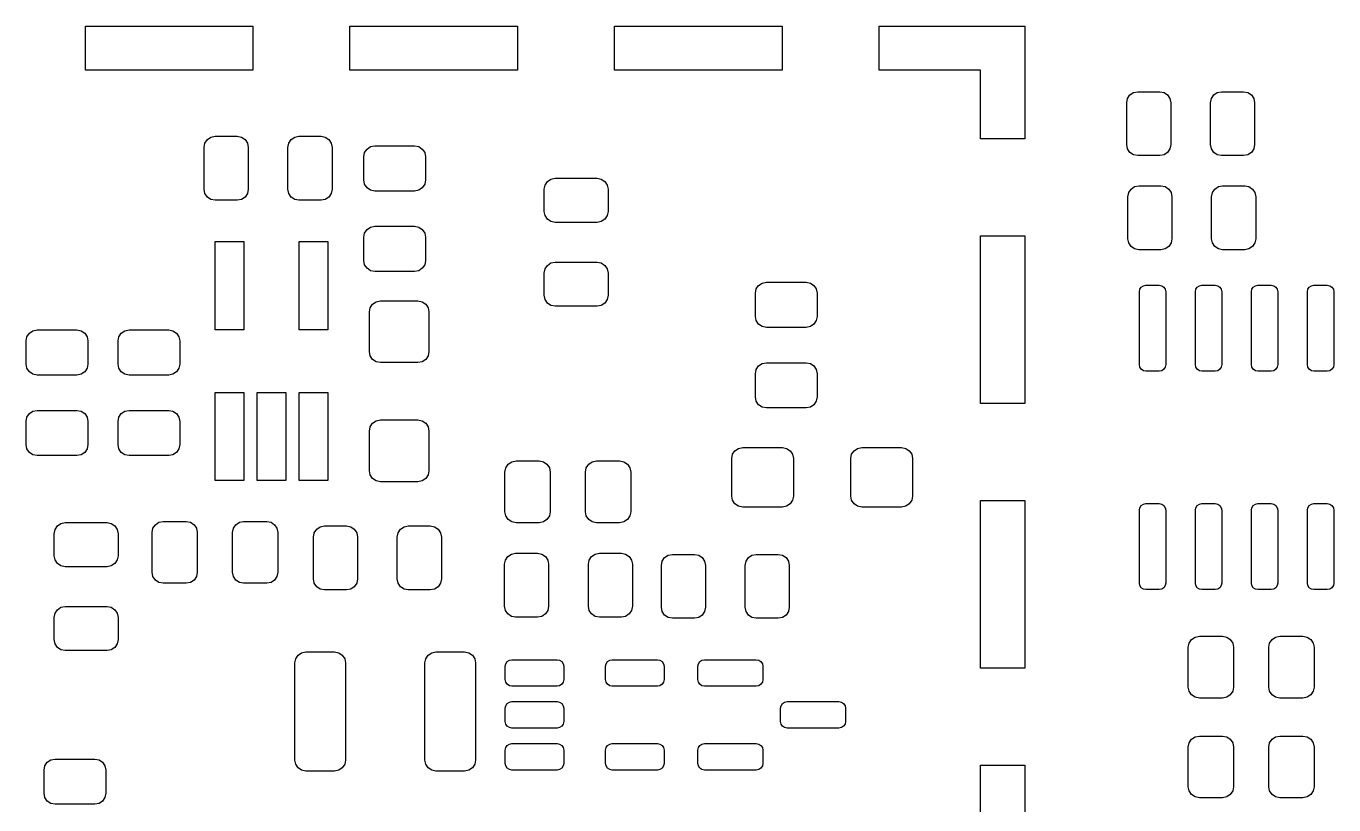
# Model space of a CAD drawing. Extents: x 0.35 to 2.76, y 0.4 to 1.73.
# Drawn here: x 1.59 to 2.758, y 0.936 to 1.631 of the extents above; entities that cross this region are included whole.
import ezdxf

# ---------------------------------------------------------------- set-up
doc = ezdxf.new("R2010")
doc.units = 0
doc.header["$MEASUREMENT"] = 0
doc.layers.add('BLACK', color=7, linetype='CONTINUOUS')

msp = doc.modelspace()

# ---------------------------------------------------------------- linework, layer by layer
at = {"layer": 'BLACK', "linetype": 'CONTINUOUS'}
for p, q in [((1.64331, 1.5912), (1.64331, 1.63057)), ((1.64331, 1.63057), (1.79291, 1.63057)), ((1.79291, 1.63057), (1.79291, 1.5912)), ((1.87953, 1.5912), (1.87953, 1.63057)), ((1.87953, 1.63057), (2.02913, 1.63057)), ((2.02913, 1.63057), (2.02913, 1.5912)), ((2.11575, 1.5912), (2.11575, 1.63057)), ((2.11575, 1.63057), (2.26535, 1.63057)), ((2.26535, 1.63057), (2.26535, 1.5912)), ((2.35197, 1.5912), (2.35197, 1.63057)), ((2.35197, 1.63057), (2.44252, 1.63057)), ((2.44252, 1.63057), (2.48189, 1.63057)), ((2.48189, 1.63057), (2.48189, 1.5912)), ((1.79291, 1.5912), (1.64331, 1.5912)), ((2.02913, 1.5912), (1.87953, 1.5912)), ((2.26535, 1.5912), (2.11575, 1.5912)), ((2.44252, 1.5912), (2.35197, 1.5912)), ((2.44252, 1.53017), (2.44252, 1.5912)), ((2.48189, 1.5912), (2.48189, 1.53017)), ((2.57291, 1.56226), (2.57366, 1.56603)), ((2.57366, 1.56603), (2.5758, 1.56922)), ((2.5758, 1.56922), (2.57899, 1.57135)), ((2.57899, 1.57135), (2.58276, 1.5721)), ((2.58276, 1.5721), (2.60244, 1.5721)), ((2.60244, 1.5721), (2.60621, 1.57135)), ((2.60621, 1.57135), (2.6094, 1.56922)), ((2.6094, 1.56922), (2.61153, 1.56603)), ((2.61153, 1.56603), (2.61228, 1.56226)), ((2.64772, 1.56226), (2.64847, 1.56603)), ((2.64847, 1.56603), (2.6506, 1.56922)), ((2.6506, 1.56922), (2.65379, 1.57135)), ((2.65379, 1.57135), (2.65756, 1.5721)), ((2.65756, 1.5721), (2.67724, 1.5721)), ((2.67724, 1.5721), (2.68101, 1.57135)), ((2.68101, 1.57135), (2.6842, 1.56922)), ((2.6842, 1.56922), (2.68634, 1.56603)), ((2.68634, 1.56603), (2.68709, 1.56226)), ((2.57291, 1.52486), (2.57291, 1.56226)), ((2.61228, 1.56226), (2.61228, 1.52486)), ((2.64772, 1.52486), (2.64772, 1.56226)), ((2.68709, 1.56226), (2.68709, 1.52486)), ((1.75007, 1.52619), (1.75221, 1.52938)), ((1.75221, 1.52938), (1.7554, 1.53152)), ((1.7554, 1.53152), (1.75917, 1.53227)), ((1.75917, 1.53227), (1.77885, 1.53227)), ((1.77885, 1.53227), (1.78262, 1.53152)), ((1.78262, 1.53152), (1.78581, 1.52938)), ((1.78581, 1.52938), (1.78794, 1.52619)), ((1.82488, 1.52619), (1.82701, 1.52938)), ((1.82701, 1.52938), (1.8302, 1.53152)), ((1.8302, 1.53152), (1.83397, 1.53227)), ((1.83397, 1.53227), (1.85365, 1.53227)), ((1.85365, 1.53227), (1.85742, 1.53152)), ((1.85742, 1.53152), (1.86061, 1.52938)), ((1.86061, 1.52938), (1.86275, 1.52619)), ((2.48189, 1.53017), (2.44252, 1.53017)), ((1.74932, 1.52243), (1.75007, 1.52619)), ((1.74932, 1.48502), (1.74932, 1.52243)), ((1.78794, 1.52619), (1.78869, 1.52243)), ((1.78869, 1.52243), (1.78869, 1.48502)), ((1.82413, 1.52243), (1.82488, 1.52619)), ((1.82413, 1.48502), (1.82413, 1.52243)), ((1.86275, 1.52619), (1.8635, 1.52243)), ((1.8635, 1.52243), (1.8635, 1.48502)), ((1.89185, 1.51398), (1.8926, 1.51775)), ((1.8926, 1.51775), (1.89473, 1.52094)), ((1.89473, 1.52094), (1.89793, 1.52308)), ((1.89793, 1.52308), (1.90169, 1.52383)), ((1.90169, 1.52383), (1.93713, 1.52383)), ((1.93713, 1.52383), (1.94089, 1.52308)), ((1.94089, 1.52308), (1.94409, 1.52094)), ((1.94409, 1.52094), (1.94622, 1.51775)), ((1.94622, 1.51775), (1.94697, 1.51398)), ((2.57366, 1.52109), (2.57291, 1.52486)), ((2.5758, 1.5179), (2.57366, 1.52109)), ((2.57899, 1.51576), (2.5758, 1.5179)), ((2.6094, 1.5179), (2.60621, 1.51576)), ((2.61153, 1.52109), (2.6094, 1.5179)), ((2.61228, 1.52486), (2.61153, 1.52109)), ((2.64847, 1.52109), (2.64772, 1.52486)), ((2.6506, 1.5179), (2.64847, 1.52109)), ((2.65379, 1.51576), (2.6506, 1.5179)), ((2.6842, 1.5179), (2.68101, 1.51576)), ((2.68634, 1.52109), (2.6842, 1.5179)), ((2.68709, 1.52486), (2.68634, 1.52109)), ((1.89185, 1.49331), (1.89185, 1.51398)), ((1.94697, 1.51398), (1.94697, 1.49331)), ((2.58276, 1.51502), (2.57899, 1.51576)), ((2.60244, 1.51502), (2.58276, 1.51502)), ((2.60621, 1.51576), (2.60244, 1.51502)), ((2.65756, 1.51502), (2.65379, 1.51576)), ((2.67724, 1.51502), (2.65756, 1.51502)), ((2.68101, 1.51576), (2.67724, 1.51502)), ((2.05894, 1.49406), (2.06271, 1.49481)), ((2.06271, 1.49481), (2.10011, 1.49481)), ((2.10011, 1.49481), (2.10388, 1.49406)), ((1.75007, 1.48126), (1.74932, 1.48502)), ((1.78869, 1.48502), (1.78794, 1.48126)), ((1.82488, 1.48126), (1.82413, 1.48502)), ((1.8635, 1.48502), (1.86275, 1.48126)), ((1.8926, 1.48955), (1.89185, 1.49331)), ((1.89473, 1.48636), (1.8926, 1.48955)), ((1.89793, 1.48422), (1.89473, 1.48636)), ((1.90169, 1.48347), (1.89793, 1.48422)), ((1.93713, 1.48347), (1.90169, 1.48347)), ((1.94089, 1.48422), (1.93713, 1.48347)), ((1.94409, 1.48636), (1.94089, 1.48422)), ((1.94622, 1.48955), (1.94409, 1.48636)), ((1.94697, 1.49331), (1.94622, 1.48955)), ((2.05287, 1.48497), (2.05362, 1.48874)), ((2.05287, 1.46528), (2.05287, 1.48497)), ((2.05362, 1.48874), (2.05575, 1.49193)), ((2.05575, 1.49193), (2.05894, 1.49406)), ((2.10388, 1.49406), (2.10707, 1.49193)), ((2.10707, 1.49193), (2.1092, 1.48874)), ((2.1092, 1.48874), (2.10995, 1.48497)), ((2.10995, 1.48497), (2.10995, 1.46528)), ((2.57466, 1.48203), (2.5768, 1.48522)), ((2.5768, 1.48522), (2.57999, 1.48735)), ((2.57999, 1.48735), (2.58376, 1.4881)), ((2.58376, 1.4881), (2.60344, 1.4881)), ((2.60344, 1.4881), (2.60721, 1.48735)), ((2.60721, 1.48735), (2.6104, 1.48522)), ((2.6104, 1.48522), (2.61253, 1.48203)), ((2.64947, 1.48203), (2.6516, 1.48522)), ((2.6516, 1.48522), (2.65479, 1.48735)), ((2.65479, 1.48735), (2.65856, 1.4881)), ((2.65856, 1.4881), (2.67824, 1.4881)), ((2.67824, 1.4881), (2.68201, 1.48735)), ((2.68201, 1.48735), (2.6852, 1.48522)), ((2.6852, 1.48522), (2.68734, 1.48203)), ((1.75221, 1.47806), (1.75007, 1.48126)), ((1.7554, 1.47593), (1.75221, 1.47806)), ((1.75917, 1.47518), (1.7554, 1.47593)), ((1.77885, 1.47518), (1.75917, 1.47518)), ((1.78262, 1.47593), (1.77885, 1.47518)), ((1.78581, 1.47806), (1.78262, 1.47593)), ((1.78794, 1.48126), (1.78581, 1.47806)), ((1.82701, 1.47806), (1.82488, 1.48126)), ((1.8302, 1.47593), (1.82701, 1.47806)), ((1.83397, 1.47518), (1.8302, 1.47593)), ((1.85365, 1.47518), (1.83397, 1.47518)), ((1.85742, 1.47593), (1.85365, 1.47518)), ((1.86061, 1.47806), (1.85742, 1.47593)), ((1.86275, 1.48126), (1.86061, 1.47806)), ((2.57391, 1.47826), (2.57466, 1.48203)), ((2.57391, 1.44086), (2.57391, 1.47826)), ((2.61253, 1.48203), (2.61328, 1.47826)), ((2.61328, 1.47826), (2.61328, 1.44086)), ((2.64872, 1.47826), (2.64947, 1.48203)), ((2.64872, 1.44086), (2.64872, 1.47826)), ((2.68734, 1.48203), (2.68809, 1.47826)), ((2.68809, 1.47826), (2.68809, 1.44086)), ((2.05362, 1.46152), (2.05287, 1.46528)), ((2.05575, 1.45832), (2.05362, 1.46152)), ((2.1092, 1.46152), (2.10707, 1.45832)), ((2.10995, 1.46528), (2.1092, 1.46152)), ((1.8926, 1.4459), (1.89473, 1.44909)), ((1.89473, 1.44909), (1.89793, 1.45123)), ((1.89793, 1.45123), (1.90169, 1.45198)), ((1.90169, 1.45198), (1.93713, 1.45198)), ((1.93713, 1.45198), (1.94089, 1.45123)), ((1.94089, 1.45123), (1.94409, 1.44909)), ((1.94409, 1.44909), (1.94622, 1.4459)), ((2.05894, 1.45619), (2.05575, 1.45832)), ((2.06271, 1.45544), (2.05894, 1.45619)), ((2.10011, 1.45544), (2.06271, 1.45544)), ((2.10388, 1.45619), (2.10011, 1.45544)), ((2.10707, 1.45832), (2.10388, 1.45619)), ((1.75921, 1.35968), (1.75921, 1.43842)), ((1.75921, 1.43842), (1.7848, 1.43842)), ((1.7848, 1.43842), (1.7848, 1.35968)), ((1.83402, 1.35968), (1.83402, 1.43842)), ((1.83402, 1.43842), (1.85961, 1.43842)), ((1.85961, 1.43842), (1.85961, 1.35968)), ((1.89185, 1.44213), (1.8926, 1.4459)), ((1.89185, 1.42146), (1.89185, 1.44213)), ((1.94622, 1.4459), (1.94697, 1.44213)), ((1.94697, 1.44213), (1.94697, 1.42146)), ((2.44252, 1.29395), (2.44252, 1.44356)), ((2.44252, 1.44356), (2.48189, 1.44356)), ((2.48189, 1.44356), (2.48189, 1.29395)), ((2.57466, 1.43709), (2.57391, 1.44086)), ((2.5768, 1.4339), (2.57466, 1.43709)), ((2.61253, 1.43709), (2.6104, 1.4339)), ((2.61328, 1.44086), (2.61253, 1.43709)), ((2.64947, 1.43709), (2.64872, 1.44086)), ((2.6516, 1.4339), (2.64947, 1.43709)), ((2.68734, 1.43709), (2.6852, 1.4339)), ((2.68809, 1.44086), (2.68734, 1.43709)), ((2.57999, 1.43176), (2.5768, 1.4339)), ((2.58376, 1.43102), (2.57999, 1.43176)), ((2.60344, 1.43102), (2.58376, 1.43102)), ((2.60721, 1.43176), (2.60344, 1.43102)), ((2.6104, 1.4339), (2.60721, 1.43176)), ((2.65479, 1.43176), (2.6516, 1.4339)), ((2.65856, 1.43102), (2.65479, 1.43176)), ((2.67824, 1.43102), (2.65856, 1.43102)), ((2.68201, 1.43176), (2.67824, 1.43102)), ((2.6852, 1.4339), (2.68201, 1.43176)), ((1.8926, 1.4177), (1.89185, 1.42146)), ((1.89473, 1.4145), (1.8926, 1.4177)), ((1.89793, 1.41237), (1.89473, 1.4145)), ((1.94409, 1.4145), (1.94089, 1.41237)), ((1.94622, 1.4177), (1.94409, 1.4145)), ((1.94697, 1.42146), (1.94622, 1.4177)), ((2.05287, 1.41017), (2.05362, 1.41393)), ((2.05362, 1.41393), (2.05575, 1.41713)), ((2.05575, 1.41713), (2.05894, 1.41926)), ((2.05894, 1.41926), (2.06271, 1.42001)), ((2.06271, 1.42001), (2.10011, 1.42001)), ((2.10011, 1.42001), (2.10388, 1.41926)), ((2.10388, 1.41926), (2.10707, 1.41713)), ((2.10707, 1.41713), (2.1092, 1.41393)), ((2.1092, 1.41393), (2.10995, 1.41017)), ((1.90169, 1.41162), (1.89793, 1.41237)), ((1.93713, 1.41162), (1.90169, 1.41162)), ((1.94089, 1.41237), (1.93713, 1.41162)), ((2.05287, 1.39048), (2.05287, 1.41017)), ((2.10995, 1.41017), (2.10995, 1.39048)), ((2.24432, 1.39922), (2.24752, 1.40135)), ((2.24752, 1.40135), (2.25128, 1.4021)), ((2.25128, 1.4021), (2.28672, 1.4021)), ((2.28672, 1.4021), (2.29048, 1.40135)), ((2.29048, 1.40135), (2.29368, 1.39922)), ((2.05362, 1.38671), (2.05287, 1.39048)), ((2.10995, 1.39048), (2.1092, 1.38671)), ((2.24144, 1.39226), (2.24219, 1.39603)), ((2.24144, 1.37159), (2.24144, 1.39226)), ((2.24219, 1.39603), (2.24432, 1.39922)), ((2.29368, 1.39922), (2.29581, 1.39603)), ((2.29581, 1.39603), (2.29656, 1.39226)), ((2.29656, 1.39226), (2.29656, 1.37159)), ((2.58419, 1.39348), (2.58464, 1.39574)), ((2.58419, 1.32852), (2.58419, 1.39348)), ((2.58464, 1.39574), (2.58592, 1.39766)), ((2.58592, 1.39766), (2.58783, 1.39894)), ((2.58783, 1.39894), (2.59009, 1.39939)), ((2.59009, 1.39939), (2.60191, 1.39939)), ((2.60191, 1.39939), (2.60417, 1.39894)), ((2.60417, 1.39894), (2.60608, 1.39766)), ((2.60608, 1.39766), (2.60736, 1.39574)), ((2.60736, 1.39574), (2.60781, 1.39348)), ((2.60781, 1.39348), (2.60781, 1.32852)), ((2.63419, 1.39348), (2.63464, 1.39574)), ((2.63419, 1.32852), (2.63419, 1.39348)), ((2.63464, 1.39574), (2.63592, 1.39766)), ((2.63592, 1.39766), (2.63783, 1.39894)), ((2.63783, 1.39894), (2.64009, 1.39939)), ((2.64009, 1.39939), (2.65191, 1.39939)), ((2.65191, 1.39939), (2.65417, 1.39894)), ((2.65417, 1.39894), (2.65608, 1.39766)), ((2.65608, 1.39766), (2.65736, 1.39574)), ((2.65736, 1.39574), (2.65781, 1.39348)), ((2.65781, 1.39348), (2.65781, 1.32852)), ((2.68419, 1.39348), (2.68464, 1.39574)), ((2.68419, 1.32852), (2.68419, 1.39348)), ((2.68464, 1.39574), (2.68592, 1.39766)), ((2.68592, 1.39766), (2.68783, 1.39894)), ((2.68783, 1.39894), (2.69009, 1.39939)), ((2.69009, 1.39939), (2.70191, 1.39939)), ((2.70191, 1.39939), (2.70417, 1.39894)), ((2.70417, 1.39894), (2.70608, 1.39766)), ((2.70608, 1.39766), (2.70736, 1.39574)), ((2.70736, 1.39574), (2.70781, 1.39348)), ((2.70781, 1.39348), (2.70781, 1.32852)), ((2.73419, 1.39348), (2.73464, 1.39574)), ((2.73419, 1.32852), (2.73419, 1.39348)), ((2.73464, 1.39574), (2.73592, 1.39766)), ((2.73592, 1.39766), (2.73783, 1.39894)), ((2.73783, 1.39894), (2.74009, 1.39939)), ((2.74009, 1.39939), (2.75191, 1.39939)), ((2.75191, 1.39939), (2.75417, 1.39894)), ((2.75417, 1.39894), (2.75608, 1.39766)), ((2.75608, 1.39766), (2.75736, 1.39574)), ((2.75736, 1.39574), (2.75781, 1.39348)), ((2.75781, 1.39348), (2.75781, 1.32852)), ((1.89683, 1.37559), (1.89758, 1.37936)), ((1.89758, 1.37936), (1.89972, 1.38255)), ((1.89972, 1.38255), (1.90291, 1.38468)), ((1.90291, 1.38468), (1.90668, 1.38543)), ((1.90668, 1.38543), (1.94014, 1.38543)), ((1.94014, 1.38543), (1.94391, 1.38468)), ((1.94391, 1.38468), (1.9471, 1.38255)), ((1.9471, 1.38255), (1.94924, 1.37936)), ((1.94924, 1.37936), (1.94998, 1.37559)), ((2.05575, 1.38352), (2.05362, 1.38671)), ((2.05894, 1.38139), (2.05575, 1.38352)), ((2.06271, 1.38064), (2.05894, 1.38139)), ((2.10011, 1.38064), (2.06271, 1.38064)), ((2.10388, 1.38139), (2.10011, 1.38064)), ((2.10707, 1.38352), (2.10388, 1.38139)), ((2.1092, 1.38671), (2.10707, 1.38352)), ((1.89683, 1.34016), (1.89683, 1.37559)), ((1.94998, 1.37559), (1.94998, 1.34016)), ((2.24219, 1.36782), (2.24144, 1.37159)), ((2.24432, 1.36463), (2.24219, 1.36782)), ((2.29581, 1.36782), (2.29368, 1.36463)), ((2.29656, 1.37159), (2.29581, 1.36782)), ((1.59119, 1.35345), (1.59332, 1.35664)), ((1.59332, 1.35664), (1.59652, 1.35878)), ((1.59652, 1.35878), (1.60028, 1.35953)), ((1.60028, 1.35953), (1.63572, 1.35953)), ((1.63572, 1.35953), (1.63948, 1.35878)), ((1.63948, 1.35878), (1.64268, 1.35664)), ((1.64268, 1.35664), (1.64481, 1.35345)), ((1.67319, 1.35345), (1.67532, 1.35664)), ((1.67532, 1.35664), (1.67852, 1.35878)), ((1.67852, 1.35878), (1.68228, 1.35953)), ((1.68228, 1.35953), (1.71772, 1.35953)), ((1.71772, 1.35953), (1.72148, 1.35878)), ((1.72148, 1.35878), (1.72468, 1.35664)), ((1.72468, 1.35664), (1.72681, 1.35345)), ((1.7848, 1.35968), (1.75921, 1.35968)), ((1.85961, 1.35968), (1.83402, 1.35968)), ((2.24752, 1.3625), (2.24432, 1.36463)), ((2.25128, 1.36175), (2.24752, 1.3625)), ((2.28672, 1.36175), (2.25128, 1.36175)), ((2.29048, 1.3625), (2.28672, 1.36175)), ((2.29368, 1.36463), (2.29048, 1.3625)), ((1.59044, 1.34969), (1.59119, 1.35345)), ((1.59044, 1.32902), (1.59044, 1.34969)), ((1.64481, 1.35345), (1.64556, 1.34969)), ((1.64556, 1.34969), (1.64556, 1.32902)), ((1.67244, 1.34969), (1.67319, 1.35345)), ((1.67244, 1.32902), (1.67244, 1.34969)), ((1.72681, 1.35345), (1.72756, 1.34969)), ((1.72756, 1.34969), (1.72756, 1.32902)), ((1.89758, 1.33639), (1.89683, 1.34016)), ((1.89972, 1.3332), (1.89758, 1.33639)), ((1.90291, 1.33106), (1.89972, 1.3332)), ((1.90668, 1.33031), (1.90291, 1.33106)), ((1.94391, 1.33106), (1.94014, 1.33031)), ((1.9471, 1.3332), (1.94391, 1.33106)), ((1.94924, 1.33639), (1.9471, 1.3332)), ((1.94998, 1.34016), (1.94924, 1.33639)), ((1.59119, 1.32525), (1.59044, 1.32902)), ((1.59332, 1.32206), (1.59119, 1.32525)), ((1.59652, 1.31992), (1.59332, 1.32206)), ((1.60028, 1.31917), (1.59652, 1.31992)), ((1.63572, 1.31917), (1.60028, 1.31917)), ((1.63948, 1.31992), (1.63572, 1.31917)), ((1.64268, 1.32206), (1.63948, 1.31992)), ((1.64481, 1.32525), (1.64268, 1.32206)), ((1.64556, 1.32902), (1.64481, 1.32525)), ((1.67319, 1.32525), (1.67244, 1.32902)), ((1.67532, 1.32206), (1.67319, 1.32525)), ((1.67852, 1.31992), (1.67532, 1.32206)), ((1.68228, 1.31917), (1.67852, 1.31992)), ((1.71772, 1.31917), (1.68228, 1.31917)), ((1.72148, 1.31992), (1.71772, 1.31917)), ((1.72468, 1.32206), (1.72148, 1.31992)), ((1.72681, 1.32525), (1.72468, 1.32206)), ((1.72756, 1.32902), (1.72681, 1.32525)), ((1.94014, 1.33031), (1.90668, 1.33031)), ((2.24144, 1.32041), (2.24219, 1.32418)), ((2.24144, 1.29974), (2.24144, 1.32041)), ((2.24219, 1.32418), (2.24432, 1.32737)), ((2.24432, 1.32737), (2.24752, 1.3295)), ((2.24752, 1.3295), (2.25128, 1.33025)), ((2.25128, 1.33025), (2.28672, 1.33025)), ((2.28672, 1.33025), (2.29048, 1.3295)), ((2.29048, 1.3295), (2.29368, 1.32737)), ((2.29368, 1.32737), (2.29581, 1.32418)), ((2.29581, 1.32418), (2.29656, 1.32041)), ((2.29656, 1.32041), (2.29656, 1.29974)), ((2.58464, 1.32626), (2.58419, 1.32852)), ((2.58592, 1.32434), (2.58464, 1.32626)), ((2.58783, 1.32306), (2.58592, 1.32434)), ((2.59009, 1.32261), (2.58783, 1.32306)), ((2.60191, 1.32261), (2.59009, 1.32261)), ((2.60417, 1.32306), (2.60191, 1.32261)), ((2.60608, 1.32434), (2.60417, 1.32306)), ((2.60736, 1.32626), (2.60608, 1.32434)), ((2.60781, 1.32852), (2.60736, 1.32626)), ((2.63464, 1.32626), (2.63419, 1.32852)), ((2.63592, 1.32434), (2.63464, 1.32626)), ((2.63783, 1.32306), (2.63592, 1.32434)), ((2.64009, 1.32261), (2.63783, 1.32306)), ((2.65191, 1.32261), (2.64009, 1.32261)), ((2.65417, 1.32306), (2.65191, 1.32261)), ((2.65608, 1.32434), (2.65417, 1.32306)), ((2.65736, 1.32626), (2.65608, 1.32434)), ((2.65781, 1.32852), (2.65736, 1.32626)), ((2.68464, 1.32626), (2.68419, 1.32852)), ((2.68592, 1.32434), (2.68464, 1.32626)), ((2.68783, 1.32306), (2.68592, 1.32434)), ((2.69009, 1.32261), (2.68783, 1.32306)), ((2.70191, 1.32261), (2.69009, 1.32261)), ((2.70417, 1.32306), (2.70191, 1.32261)), ((2.70608, 1.32434), (2.70417, 1.32306)), ((2.70736, 1.32626), (2.70608, 1.32434)), ((2.70781, 1.32852), (2.70736, 1.32626)), ((2.73464, 1.32626), (2.73419, 1.32852)), ((2.73592, 1.32434), (2.73464, 1.32626)), ((2.73783, 1.32306), (2.73592, 1.32434)), ((2.74009, 1.32261), (2.73783, 1.32306)), ((2.75191, 1.32261), (2.74009, 1.32261)), ((2.75417, 1.32306), (2.75191, 1.32261)), ((2.75608, 1.32434), (2.75417, 1.32306)), ((2.75736, 1.32626), (2.75608, 1.32434)), ((2.75781, 1.32852), (2.75736, 1.32626)), ((1.75921, 1.22503), (1.75921, 1.30377)), ((1.75921, 1.30377), (1.7848, 1.30377)), ((1.7848, 1.30377), (1.7848, 1.22503)), ((1.79661, 1.22503), (1.79661, 1.30377)), ((1.79661, 1.30377), (1.8222, 1.30377)), ((1.8222, 1.30377), (1.8222, 1.22503)), ((1.83402, 1.22503), (1.83402, 1.30377)), ((1.83402, 1.30377), (1.85961, 1.30377)), ((1.85961, 1.30377), (1.85961, 1.22503)), ((2.24219, 1.29597), (2.24144, 1.29974)), ((2.24432, 1.29278), (2.24219, 1.29597)), ((2.29581, 1.29597), (2.29368, 1.29278)), ((2.29656, 1.29974), (2.29581, 1.29597)), ((1.59119, 1.2816), (1.59332, 1.28479)), ((1.59332, 1.28479), (1.59652, 1.28693)), ((1.59652, 1.28693), (1.60028, 1.28768)), ((1.60028, 1.28768), (1.63572, 1.28768)), ((1.63572, 1.28768), (1.63948, 1.28693)), ((1.63948, 1.28693), (1.64268, 1.28479)), ((1.64268, 1.28479), (1.64481, 1.2816)), ((1.67319, 1.2816), (1.67532, 1.28479)), ((1.67532, 1.28479), (1.67852, 1.28693)), ((1.67852, 1.28693), (1.68228, 1.28768)), ((1.68228, 1.28768), (1.71772, 1.28768)), ((1.71772, 1.28768), (1.72148, 1.28693)), ((1.72148, 1.28693), (1.72468, 1.28479)), ((1.72468, 1.28479), (1.72681, 1.2816)), ((2.24752, 1.29065), (2.24432, 1.29278)), ((2.25128, 1.2899), (2.24752, 1.29065)), ((2.28672, 1.2899), (2.25128, 1.2899)), ((2.29048, 1.29065), (2.28672, 1.2899)), ((2.29368, 1.29278), (2.29048, 1.29065)), ((2.48189, 1.29395), (2.44252, 1.29395)), ((1.59044, 1.27783), (1.59119, 1.2816)), ((1.59044, 1.25717), (1.59044, 1.27783)), ((1.64481, 1.2816), (1.64556, 1.27783)), ((1.64556, 1.27783), (1.64556, 1.25717)), ((1.67244, 1.27783), (1.67319, 1.2816)), ((1.67244, 1.25717), (1.67244, 1.27783)), ((1.72681, 1.2816), (1.72756, 1.27783)), ((1.72756, 1.27783), (1.72756, 1.25717)), ((1.89683, 1.26929), (1.89758, 1.27306)), ((1.89758, 1.27306), (1.89972, 1.27625)), ((1.89972, 1.27625), (1.90291, 1.27838)), ((1.90291, 1.27838), (1.90668, 1.27913)), ((1.90668, 1.27913), (1.94014, 1.27913)), ((1.94014, 1.27913), (1.94391, 1.27838)), ((1.94391, 1.27838), (1.9471, 1.27625)), ((1.9471, 1.27625), (1.94924, 1.27306)), ((1.94924, 1.27306), (1.94998, 1.26929)), ((1.89683, 1.23386), (1.89683, 1.26929)), ((1.94998, 1.26929), (1.94998, 1.23386)), ((1.59119, 1.2534), (1.59044, 1.25717)), ((1.59332, 1.25021), (1.59119, 1.2534)), ((1.59652, 1.24807), (1.59332, 1.25021)), ((1.64268, 1.25021), (1.63948, 1.24807)), ((1.64481, 1.2534), (1.64268, 1.25021)), ((1.64556, 1.25717), (1.64481, 1.2534)), ((1.67319, 1.2534), (1.67244, 1.25717)), ((1.67532, 1.25021), (1.67319, 1.2534)), ((1.67852, 1.24807), (1.67532, 1.25021)), ((1.72468, 1.25021), (1.72148, 1.24807)), ((1.72681, 1.2534), (1.72468, 1.25021)), ((1.72756, 1.25717), (1.72681, 1.2534)), ((2.22104, 1.2485), (2.22317, 1.25169)), ((2.22317, 1.25169), (2.22637, 1.25383)), ((2.22637, 1.25383), (2.23013, 1.25457)), ((2.23013, 1.25457), (2.26557, 1.25457)), ((2.26557, 1.25457), (2.26933, 1.25383)), ((2.26933, 1.25383), (2.27253, 1.25169)), ((2.27253, 1.25169), (2.27466, 1.2485)), ((2.32734, 1.2485), (2.32947, 1.25169)), ((2.32947, 1.25169), (2.33267, 1.25383)), ((2.33267, 1.25383), (2.33643, 1.25457)), ((2.33643, 1.25457), (2.37187, 1.25457)), ((2.37187, 1.25457), (2.37563, 1.25383)), ((2.37563, 1.25383), (2.37883, 1.25169)), ((2.37883, 1.25169), (2.38096, 1.2485)), ((1.60028, 1.24732), (1.59652, 1.24807)), ((1.63572, 1.24732), (1.60028, 1.24732)), ((1.63948, 1.24807), (1.63572, 1.24732)), ((1.68228, 1.24732), (1.67852, 1.24807)), ((1.71772, 1.24732), (1.68228, 1.24732)), ((1.72148, 1.24807), (1.71772, 1.24732)), ((2.01865, 1.23648), (2.02078, 1.23968)), ((2.02078, 1.23968), (2.02397, 1.24181)), ((2.02397, 1.24181), (2.02774, 1.24256)), ((2.02774, 1.24256), (2.04841, 1.24256)), ((2.04841, 1.24256), (2.05218, 1.24181)), ((2.05218, 1.24181), (2.05537, 1.23968)), ((2.05537, 1.23968), (2.0575, 1.23648)), ((2.0905, 1.23648), (2.09263, 1.23968)), ((2.09263, 1.23968), (2.09582, 1.24181)), ((2.09582, 1.24181), (2.09959, 1.24256)), ((2.09959, 1.24256), (2.12026, 1.24256)), ((2.12026, 1.24256), (2.12403, 1.24181)), ((2.12403, 1.24181), (2.12722, 1.23968)), ((2.12722, 1.23968), (2.12935, 1.23648)), ((2.22029, 1.24473), (2.22104, 1.2485)), ((2.22029, 1.21127), (2.22029, 1.24473)), ((2.27466, 1.2485), (2.27541, 1.24473)), ((2.27541, 1.24473), (2.27541, 1.21127)), ((2.32659, 1.24473), (2.32734, 1.2485)), ((2.32659, 1.21127), (2.32659, 1.24473)), ((2.38096, 1.2485), (2.38171, 1.24473)), ((2.38171, 1.24473), (2.38171, 1.21127)), ((1.89758, 1.23009), (1.89683, 1.23386)), ((1.89972, 1.2269), (1.89758, 1.23009)), ((1.90291, 1.22476), (1.89972, 1.2269)), ((1.9471, 1.2269), (1.94391, 1.22476)), ((1.94924, 1.23009), (1.9471, 1.2269)), ((1.94998, 1.23386), (1.94924, 1.23009)), ((2.0179, 1.23272), (2.01865, 1.23648)), ((2.0179, 1.19728), (2.0179, 1.23272)), ((2.0575, 1.23648), (2.05825, 1.23272)), ((2.05825, 1.23272), (2.05825, 1.19728)), ((2.08975, 1.23272), (2.0905, 1.23648)), ((2.08975, 1.19728), (2.08975, 1.23272)), ((2.12935, 1.23648), (2.1301, 1.23272)), ((2.1301, 1.23272), (2.1301, 1.19728)), ((1.7848, 1.22503), (1.75921, 1.22503)), ((1.8222, 1.22503), (1.79661, 1.22503)), ((1.85961, 1.22503), (1.83402, 1.22503)), ((1.90668, 1.22402), (1.90291, 1.22476)), ((1.94014, 1.22402), (1.90668, 1.22402)), ((1.94391, 1.22476), (1.94014, 1.22402)), ((2.22104, 1.2075), (2.22029, 1.21127)), ((2.22317, 1.20431), (2.22104, 1.2075)), ((2.22637, 1.20217), (2.22317, 1.20431)), ((2.27253, 1.20431), (2.26933, 1.20217)), ((2.27466, 1.2075), (2.27253, 1.20431)), ((2.27541, 1.21127), (2.27466, 1.2075)), ((2.32734, 1.2075), (2.32659, 1.21127)), ((2.32947, 1.20431), (2.32734, 1.2075)), ((2.33267, 1.20217), (2.32947, 1.20431)), ((2.37883, 1.20431), (2.37563, 1.20217)), ((2.38096, 1.2075), (2.37883, 1.20431)), ((2.38171, 1.21127), (2.38096, 1.2075)), ((2.44252, 1.05773), (2.44252, 1.20734)), ((2.44252, 1.20734), (2.48189, 1.20734)), ((2.48189, 1.20734), (2.48189, 1.05773)), ((2.58464, 1.20086), (2.58592, 1.20277)), ((2.58592, 1.20277), (2.58783, 1.20405)), ((2.58783, 1.20405), (2.59009, 1.2045)), ((2.59009, 1.2045), (2.60191, 1.2045)), ((2.60191, 1.2045), (2.60417, 1.20405)), ((2.60417, 1.20405), (2.60608, 1.20277)), ((2.60608, 1.20277), (2.60736, 1.20086)), ((2.63464, 1.20086), (2.63592, 1.20277)), ((2.63592, 1.20277), (2.63783, 1.20405)), ((2.63783, 1.20405), (2.64009, 1.2045)), ((2.64009, 1.2045), (2.65191, 1.2045)), ((2.65191, 1.2045), (2.65417, 1.20405)), ((2.65417, 1.20405), (2.65608, 1.20277)), ((2.65608, 1.20277), (2.65736, 1.20086)), ((2.68464, 1.20086), (2.68592, 1.20277)), ((2.68592, 1.20277), (2.68783, 1.20405)), ((2.68783, 1.20405), (2.69009, 1.2045)), ((2.69009, 1.2045), (2.70191, 1.2045)), ((2.70191, 1.2045), (2.70417, 1.20405)), ((2.70417, 1.20405), (2.70608, 1.20277)), ((2.70608, 1.20277), (2.70736, 1.20086)), ((2.73464, 1.20086), (2.73592, 1.20277)), ((2.73592, 1.20277), (2.73783, 1.20405)), ((2.73783, 1.20405), (2.74009, 1.2045)), ((2.74009, 1.2045), (2.75191, 1.2045)), ((2.75191, 1.2045), (2.75417, 1.20405)), ((2.75417, 1.20405), (2.75608, 1.20277)), ((2.75608, 1.20277), (2.75736, 1.20086)), ((2.01865, 1.19352), (2.0179, 1.19728)), ((2.02078, 1.19032), (2.01865, 1.19352)), ((2.0575, 1.19352), (2.05537, 1.19032)), ((2.05825, 1.19728), (2.0575, 1.19352)), ((2.0905, 1.19352), (2.08975, 1.19728)), ((2.09263, 1.19032), (2.0905, 1.19352)), ((2.12935, 1.19352), (2.12722, 1.19032)), ((2.1301, 1.19728), (2.12935, 1.19352)), ((2.23013, 1.20143), (2.22637, 1.20217)), ((2.26557, 1.20143), (2.23013, 1.20143)), ((2.26933, 1.20217), (2.26557, 1.20143)), ((2.33643, 1.20143), (2.33267, 1.20217)), ((2.37187, 1.20143), (2.33643, 1.20143)), ((2.37563, 1.20217), (2.37187, 1.20143)), ((2.58419, 1.1986), (2.58464, 1.20086)), ((2.58419, 1.13364), (2.58419, 1.1986)), ((2.60736, 1.20086), (2.60781, 1.1986)), ((2.60781, 1.1986), (2.60781, 1.13364)), ((2.63419, 1.1986), (2.63464, 1.20086)), ((2.63419, 1.13364), (2.63419, 1.1986)), ((2.65736, 1.20086), (2.65781, 1.1986)), ((2.65781, 1.1986), (2.65781, 1.13364)), ((2.68419, 1.1986), (2.68464, 1.20086)), ((2.68419, 1.13364), (2.68419, 1.1986)), ((2.70736, 1.20086), (2.70781, 1.1986)), ((2.70781, 1.1986), (2.70781, 1.13364)), ((2.73419, 1.1986), (2.73464, 1.20086)), ((2.73419, 1.13364), (2.73419, 1.1986)), ((2.75736, 1.20086), (2.75781, 1.1986)), ((2.75781, 1.1986), (2.75781, 1.13364)), ((1.61546, 1.17767), (1.61621, 1.18144)), ((1.61621, 1.18144), (1.61834, 1.18463)), ((1.61834, 1.18463), (1.62153, 1.18676)), ((1.62153, 1.18676), (1.6253, 1.18751)), ((1.6253, 1.18751), (1.6627, 1.18751)), ((1.6627, 1.18751), (1.66647, 1.18676)), ((1.66647, 1.18676), (1.66966, 1.18463)), ((1.66966, 1.18463), (1.67179, 1.18144)), ((1.67179, 1.18144), (1.67254, 1.17767)), ((1.7029, 1.17872), (1.70365, 1.18248)), ((1.70365, 1.18248), (1.70578, 1.18568)), ((1.70578, 1.18568), (1.70897, 1.18781)), ((1.70897, 1.18781), (1.71274, 1.18856)), ((1.71274, 1.18856), (1.73341, 1.18856)), ((1.73341, 1.18856), (1.73718, 1.18781)), ((1.73718, 1.18781), (1.74037, 1.18568)), ((1.74037, 1.18568), (1.7425, 1.18248)), ((1.7425, 1.18248), (1.74325, 1.17872)), ((1.77475, 1.17872), (1.7755, 1.18248)), ((1.7755, 1.18248), (1.77763, 1.18568)), ((1.77763, 1.18568), (1.78082, 1.18781)), ((1.78082, 1.18781), (1.78459, 1.18856)), ((1.78459, 1.18856), (1.80526, 1.18856)), ((1.80526, 1.18856), (1.80903, 1.18781)), ((1.80903, 1.18781), (1.81222, 1.18568)), ((1.81222, 1.18568), (1.81435, 1.18248)), ((1.81435, 1.18248), (1.8151, 1.17872)), ((1.84766, 1.17847), (1.8498, 1.18166)), ((1.8498, 1.18166), (1.85299, 1.18379)), ((1.85299, 1.18379), (1.85676, 1.18454)), ((1.85676, 1.18454), (1.87644, 1.18454)), ((1.87644, 1.18454), (1.88021, 1.18379)), ((1.88021, 1.18379), (1.8834, 1.18166)), ((1.8834, 1.18166), (1.88553, 1.17847)), ((1.92247, 1.17847), (1.9246, 1.18166)), ((1.9246, 1.18166), (1.92779, 1.18379)), ((1.92779, 1.18379), (1.93156, 1.18454)), ((1.93156, 1.18454), (1.95124, 1.18454)), ((1.95124, 1.18454), (1.95501, 1.18379)), ((1.95501, 1.18379), (1.9582, 1.18166)), ((1.9582, 1.18166), (1.96034, 1.17847)), ((2.02397, 1.18819), (2.02078, 1.19032)), ((2.02774, 1.18744), (2.02397, 1.18819)), ((2.04841, 1.18744), (2.02774, 1.18744)), ((2.05218, 1.18819), (2.04841, 1.18744)), ((2.05537, 1.19032), (2.05218, 1.18819)), ((2.09582, 1.18819), (2.09263, 1.19032)), ((2.09959, 1.18744), (2.09582, 1.18819)), ((2.12026, 1.18744), (2.09959, 1.18744)), ((2.12403, 1.18819), (2.12026, 1.18744)), ((2.12722, 1.19032), (2.12403, 1.18819)), ((1.61546, 1.15798), (1.61546, 1.17767)), ((1.67254, 1.17767), (1.67254, 1.15798)), ((1.7029, 1.14328), (1.7029, 1.17872)), ((1.74325, 1.17872), (1.74325, 1.14328)), ((1.77475, 1.14328), (1.77475, 1.17872)), ((1.8151, 1.17872), (1.8151, 1.14328)), ((1.84691, 1.1747), (1.84766, 1.17847)), ((1.84691, 1.1373), (1.84691, 1.1747)), ((1.88553, 1.17847), (1.88628, 1.1747)), ((1.88628, 1.1747), (1.88628, 1.1373)), ((1.92172, 1.1747), (1.92247, 1.17847)), ((1.92172, 1.1373), (1.92172, 1.1747)), ((1.96034, 1.17847), (1.96109, 1.1747)), ((1.96109, 1.1747), (1.96109, 1.1373)), ((1.61621, 1.15422), (1.61546, 1.15798)), ((1.67254, 1.15798), (1.67179, 1.15422)), ((2.01825, 1.15417), (2.02039, 1.15736)), ((2.02039, 1.15736), (2.02358, 1.15949)), ((2.02358, 1.15949), (2.02735, 1.16024)), ((2.02735, 1.16024), (2.04703, 1.16024)), ((2.04703, 1.16024), (2.0508, 1.15949)), ((2.0508, 1.15949), (2.05399, 1.15736)), ((2.05399, 1.15736), (2.05612, 1.15417)), ((2.09306, 1.15417), (2.09519, 1.15736)), ((2.09519, 1.15736), (2.09838, 1.15949)), ((2.09838, 1.15949), (2.10215, 1.16024)), ((2.10215, 1.16024), (2.12183, 1.16024)), ((2.12183, 1.16024), (2.1256, 1.15949)), ((2.1256, 1.15949), (2.12879, 1.15736)), ((2.12879, 1.15736), (2.13093, 1.15417)), ((2.15825, 1.15317), (2.16039, 1.15636)), ((2.16039, 1.15636), (2.16358, 1.15849)), ((2.16358, 1.15849), (2.16735, 1.15924)), ((2.16735, 1.15924), (2.18703, 1.15924)), ((2.18703, 1.15924), (2.1908, 1.15849)), ((2.1908, 1.15849), (2.19399, 1.15636)), ((2.19399, 1.15636), (2.19612, 1.15317)), ((2.23306, 1.15317), (2.23519, 1.15636)), ((2.23519, 1.15636), (2.23838, 1.15849)), ((2.23838, 1.15849), (2.24215, 1.15924)), ((2.24215, 1.15924), (2.26183, 1.15924)), ((2.26183, 1.15924), (2.2656, 1.15849)), ((2.2656, 1.15849), (2.26879, 1.15636)), ((2.26879, 1.15636), (2.27093, 1.15317)), ((1.61834, 1.15102), (1.61621, 1.15422)), ((1.62153, 1.14889), (1.61834, 1.15102)), ((1.6253, 1.14814), (1.62153, 1.14889)), ((1.6627, 1.14814), (1.6253, 1.14814)), ((1.66647, 1.14889), (1.6627, 1.14814)), ((1.66966, 1.15102), (1.66647, 1.14889)), ((1.67179, 1.15422), (1.66966, 1.15102)), ((2.0175, 1.1504), (2.01825, 1.15417)), ((2.0175, 1.113), (2.0175, 1.1504)), ((2.05612, 1.15417), (2.05687, 1.1504)), ((2.05687, 1.1504), (2.05687, 1.113)), ((2.09231, 1.1504), (2.09306, 1.15417)), ((2.09231, 1.113), (2.09231, 1.1504)), ((2.13093, 1.15417), (2.13168, 1.1504)), ((2.13168, 1.1504), (2.13168, 1.113)), ((2.1575, 1.1494), (2.15825, 1.15317)), ((2.1575, 1.112), (2.1575, 1.1494)), ((2.19612, 1.15317), (2.19687, 1.1494)), ((2.19687, 1.1494), (2.19687, 1.112)), ((2.23231, 1.1494), (2.23306, 1.15317)), ((2.23231, 1.112), (2.23231, 1.1494)), ((2.27093, 1.15317), (2.27168, 1.1494)), ((2.27168, 1.1494), (2.27168, 1.112)), ((1.70365, 1.13952), (1.7029, 1.14328)), ((1.70578, 1.13632), (1.70365, 1.13952)), ((1.70897, 1.13419), (1.70578, 1.13632)), ((1.71274, 1.13344), (1.70897, 1.13419)), ((1.73341, 1.13344), (1.71274, 1.13344)), ((1.73718, 1.13419), (1.73341, 1.13344)), ((1.74037, 1.13632), (1.73718, 1.13419)), ((1.7425, 1.13952), (1.74037, 1.13632)), ((1.74325, 1.14328), (1.7425, 1.13952)), ((1.7755, 1.13952), (1.77475, 1.14328)), ((1.77763, 1.13632), (1.7755, 1.13952)), ((1.78082, 1.13419), (1.77763, 1.13632)), ((1.78459, 1.13344), (1.78082, 1.13419)), ((1.80526, 1.13344), (1.78459, 1.13344)), ((1.80903, 1.13419), (1.80526, 1.13344)), ((1.81222, 1.13632), (1.80903, 1.13419)), ((1.81435, 1.13952), (1.81222, 1.13632)), ((1.8151, 1.14328), (1.81435, 1.13952)), ((1.84766, 1.13353), (1.84691, 1.1373)), ((1.8498, 1.13034), (1.84766, 1.13353)), ((1.88553, 1.13353), (1.8834, 1.13034)), ((1.88628, 1.1373), (1.88553, 1.13353)), ((1.92247, 1.13353), (1.92172, 1.1373)), ((1.9246, 1.13034), (1.92247, 1.13353)), ((1.96034, 1.13353), (1.9582, 1.13034)), ((1.96109, 1.1373), (1.96034, 1.13353)), ((2.58464, 1.13138), (2.58419, 1.13364)), ((2.60781, 1.13364), (2.60736, 1.13138)), ((2.63464, 1.13138), (2.63419, 1.13364)), ((2.65781, 1.13364), (2.65736, 1.13138)), ((2.68464, 1.13138), (2.68419, 1.13364)), ((2.70781, 1.13364), (2.70736, 1.13138)), ((2.73464, 1.13138), (2.73419, 1.13364)), ((2.75781, 1.13364), (2.75736, 1.13138)), ((1.85299, 1.12821), (1.8498, 1.13034)), ((1.85676, 1.12746), (1.85299, 1.12821)), ((1.87644, 1.12746), (1.85676, 1.12746)), ((1.88021, 1.12821), (1.87644, 1.12746)), ((1.8834, 1.13034), (1.88021, 1.12821)), ((1.92779, 1.12821), (1.9246, 1.13034)), ((1.93156, 1.12746), (1.92779, 1.12821)), ((1.95124, 1.12746), (1.93156, 1.12746)), ((1.95501, 1.12821), (1.95124, 1.12746)), ((1.9582, 1.13034), (1.95501, 1.12821)), ((2.58592, 1.12946), (2.58464, 1.13138)), ((2.58783, 1.12818), (2.58592, 1.12946)), ((2.59009, 1.12773), (2.58783, 1.12818)), ((2.60191, 1.12773), (2.59009, 1.12773)), ((2.60417, 1.12818), (2.60191, 1.12773)), ((2.60608, 1.12946), (2.60417, 1.12818)), ((2.60736, 1.13138), (2.60608, 1.12946)), ((2.63592, 1.12946), (2.63464, 1.13138)), ((2.63783, 1.12818), (2.63592, 1.12946)), ((2.64009, 1.12773), (2.63783, 1.12818)), ((2.65191, 1.12773), (2.64009, 1.12773)), ((2.65417, 1.12818), (2.65191, 1.12773)), ((2.65608, 1.12946), (2.65417, 1.12818)), ((2.65736, 1.13138), (2.65608, 1.12946)), ((2.68592, 1.12946), (2.68464, 1.13138)), ((2.68783, 1.12818), (2.68592, 1.12946)), ((2.69009, 1.12773), (2.68783, 1.12818)), ((2.70191, 1.12773), (2.69009, 1.12773)), ((2.70417, 1.12818), (2.70191, 1.12773)), ((2.70608, 1.12946), (2.70417, 1.12818)), ((2.70736, 1.13138), (2.70608, 1.12946)), ((2.73592, 1.12946), (2.73464, 1.13138)), ((2.73783, 1.12818), (2.73592, 1.12946)), ((2.74009, 1.12773), (2.73783, 1.12818)), ((2.75191, 1.12773), (2.74009, 1.12773)), ((2.75417, 1.12818), (2.75191, 1.12773)), ((2.75608, 1.12946), (2.75417, 1.12818)), ((2.75736, 1.13138), (2.75608, 1.12946)), ((1.61621, 1.10663), (1.61834, 1.10983)), ((1.61834, 1.10983), (1.62153, 1.11196)), ((1.62153, 1.11196), (1.6253, 1.11271)), ((1.6253, 1.11271), (1.6627, 1.11271)), ((1.6627, 1.11271), (1.66647, 1.11196)), ((1.66647, 1.11196), (1.66966, 1.10983)), ((1.66966, 1.10983), (1.67179, 1.10663)), ((2.01825, 1.10923), (2.0175, 1.113)), ((2.02039, 1.10604), (2.01825, 1.10923)), ((2.05612, 1.10923), (2.05399, 1.10604)), ((2.05687, 1.113), (2.05612, 1.10923)), ((2.09306, 1.10923), (2.09231, 1.113)), ((2.09519, 1.10604), (2.09306, 1.10923)), ((2.13093, 1.10923), (2.12879, 1.10604)), ((2.13168, 1.113), (2.13093, 1.10923)), ((2.15825, 1.10823), (2.1575, 1.112)), ((2.19687, 1.112), (2.19612, 1.10823)), ((2.23306, 1.10823), (2.23231, 1.112)), ((2.27168, 1.112), (2.27093, 1.10823)), ((1.61546, 1.10287), (1.61621, 1.10663)), ((1.61546, 1.08318), (1.61546, 1.10287)), ((1.67179, 1.10663), (1.67254, 1.10287)), ((1.67254, 1.10287), (1.67254, 1.08318)), ((2.02358, 1.10391), (2.02039, 1.10604)), ((2.02735, 1.10316), (2.02358, 1.10391)), ((2.04703, 1.10316), (2.02735, 1.10316)), ((2.0508, 1.10391), (2.04703, 1.10316)), ((2.05399, 1.10604), (2.0508, 1.10391)), ((2.09838, 1.10391), (2.09519, 1.10604)), ((2.10215, 1.10316), (2.09838, 1.10391)), ((2.12183, 1.10316), (2.10215, 1.10316)), ((2.1256, 1.10391), (2.12183, 1.10316)), ((2.12879, 1.10604), (2.1256, 1.10391)), ((2.16039, 1.10504), (2.15825, 1.10823)), ((2.16358, 1.10291), (2.16039, 1.10504)), ((2.16735, 1.10216), (2.16358, 1.10291)), ((2.18703, 1.10216), (2.16735, 1.10216)), ((2.1908, 1.10291), (2.18703, 1.10216)), ((2.19399, 1.10504), (2.1908, 1.10291)), ((2.19612, 1.10823), (2.19399, 1.10504)), ((2.23519, 1.10504), (2.23306, 1.10823)), ((2.23838, 1.10291), (2.23519, 1.10504)), ((2.24215, 1.10216), (2.23838, 1.10291)), ((2.26183, 1.10216), (2.24215, 1.10216)), ((2.2656, 1.10291), (2.26183, 1.10216)), ((2.26879, 1.10504), (2.2656, 1.10291)), ((2.27093, 1.10823), (2.26879, 1.10504)), ((2.63397, 1.08537), (2.63774, 1.08612)), ((2.63774, 1.08612), (2.65841, 1.08612)), ((2.65841, 1.08612), (2.66218, 1.08537)), ((2.70582, 1.08537), (2.70959, 1.08612)), ((2.70959, 1.08612), (2.73026, 1.08612)), ((2.73026, 1.08612), (2.73403, 1.08537)), ((1.61621, 1.07941), (1.61546, 1.08318)), ((1.61834, 1.07622), (1.61621, 1.07941)), ((1.62153, 1.07409), (1.61834, 1.07622)), ((1.6253, 1.07334), (1.62153, 1.07409)), ((1.66647, 1.07409), (1.6627, 1.07334)), ((1.66966, 1.07622), (1.66647, 1.07409)), ((1.67179, 1.07941), (1.66966, 1.07622)), ((1.67254, 1.08318), (1.67179, 1.07941)), ((2.6279, 1.07628), (2.62865, 1.08004)), ((2.6279, 1.04084), (2.6279, 1.07628)), ((2.62865, 1.08004), (2.63078, 1.08324)), ((2.63078, 1.08324), (2.63397, 1.08537)), ((2.66218, 1.08537), (2.66537, 1.08324)), ((2.66537, 1.08324), (2.6675, 1.08004)), ((2.6675, 1.08004), (2.66825, 1.07628)), ((2.66825, 1.07628), (2.66825, 1.04084)), ((2.69975, 1.07628), (2.7005, 1.08004)), ((2.69975, 1.04084), (2.69975, 1.07628)), ((2.7005, 1.08004), (2.70263, 1.08324)), ((2.70263, 1.08324), (2.70582, 1.08537)), ((2.73403, 1.08537), (2.73722, 1.08324)), ((2.73722, 1.08324), (2.73935, 1.08004)), ((2.73935, 1.08004), (2.7401, 1.07628)), ((2.7401, 1.07628), (2.7401, 1.04084)), ((1.6627, 1.07334), (1.6253, 1.07334)), ((1.83029, 1.06231), (1.83104, 1.06607)), ((1.83029, 0.975693), (1.83029, 1.06231)), ((1.83104, 1.06607), (1.83317, 1.06927)), ((1.83317, 1.06927), (1.83637, 1.0714)), ((1.83637, 1.0714), (1.84013, 1.07215)), ((1.84013, 1.07215), (1.86572, 1.07215)), ((1.86572, 1.07215), (1.86949, 1.0714)), ((1.86949, 1.0714), (1.87268, 1.06927)), ((1.87268, 1.06927), (1.87482, 1.06607)), ((1.87482, 1.06607), (1.87557, 1.06231)), ((1.87557, 1.06231), (1.87557, 0.975693)), ((1.94643, 1.06231), (1.94718, 1.06607)), ((1.94643, 0.975693), (1.94643, 1.06231)), ((1.94718, 1.06607), (1.94932, 1.06927)), ((1.94932, 1.06927), (1.95251, 1.0714)), ((1.95251, 1.0714), (1.95628, 1.07215)), ((1.95628, 1.07215), (1.98187, 1.07215)), ((1.98187, 1.07215), (1.98563, 1.0714)), ((1.98563, 1.0714), (1.98883, 1.06927)), ((1.98883, 1.06927), (1.99096, 1.06607)), ((1.99096, 1.06607), (1.99171, 1.06231)), ((1.99171, 1.06231), (1.99171, 0.975693)), ((2.01858, 1.06157), (2.01986, 1.06348)), ((2.01986, 1.06348), (2.02178, 1.06476)), ((2.02178, 1.06476), (2.02404, 1.06521)), ((2.02404, 1.06521), (2.06439, 1.06521)), ((2.06439, 1.06521), (2.06665, 1.06476)), ((2.06665, 1.06476), (2.06857, 1.06348)), ((2.06857, 1.06348), (2.06985, 1.06157)), ((2.10815, 1.06157), (2.10943, 1.06348)), ((2.10943, 1.06348), (2.11135, 1.06476)), ((2.11135, 1.06476), (2.11361, 1.06521)), ((2.11361, 1.06521), (2.15396, 1.06521)), ((2.15396, 1.06521), (2.15622, 1.06476)), ((2.15622, 1.06476), (2.15814, 1.06348)), ((2.15814, 1.06348), (2.15942, 1.06157)), ((2.1905, 1.06157), (2.19178, 1.06348)), ((2.19178, 1.06348), (2.1937, 1.06476)), ((2.1937, 1.06476), (2.19596, 1.06521)), ((2.19596, 1.06521), (2.24222, 1.06521)), ((2.24222, 1.06521), (2.24448, 1.06476)), ((2.24448, 1.06476), (2.2464, 1.06348)), ((2.2464, 1.06348), (2.24768, 1.06157)), ((2.01813, 1.05931), (2.01858, 1.06157)), ((2.01813, 1.0475), (2.01813, 1.05931)), ((2.06985, 1.06157), (2.0703, 1.05931)), ((2.0703, 1.05931), (2.0703, 1.0475)), ((2.1077, 1.05931), (2.10815, 1.06157)), ((2.1077, 1.0475), (2.1077, 1.05931)), ((2.15942, 1.06157), (2.15987, 1.05931)), ((2.15987, 1.05931), (2.15987, 1.0475)), ((2.19006, 1.05931), (2.1905, 1.06157)), ((2.19006, 1.0475), (2.19006, 1.05931)), ((2.24768, 1.06157), (2.24813, 1.05931)), ((2.24813, 1.05931), (2.24813, 1.0475)), ((2.48189, 1.05773), (2.44252, 1.05773)), ((2.01858, 1.04524), (2.01813, 1.0475)), ((2.01986, 1.04332), (2.01858, 1.04524)), ((2.02178, 1.04204), (2.01986, 1.04332)), ((2.02404, 1.04159), (2.02178, 1.04204)), ((2.06439, 1.04159), (2.02404, 1.04159)), ((2.06665, 1.04204), (2.06439, 1.04159)), ((2.06857, 1.04332), (2.06665, 1.04204)), ((2.06985, 1.04524), (2.06857, 1.04332)), ((2.0703, 1.0475), (2.06985, 1.04524)), ((2.10815, 1.04524), (2.1077, 1.0475)), ((2.10943, 1.04332), (2.10815, 1.04524)), ((2.11135, 1.04204), (2.10943, 1.04332)), ((2.11361, 1.04159), (2.11135, 1.04204)), ((2.15396, 1.04159), (2.11361, 1.04159)), ((2.15622, 1.04204), (2.15396, 1.04159)), ((2.15814, 1.04332), (2.15622, 1.04204)), ((2.15942, 1.04524), (2.15814, 1.04332)), ((2.15987, 1.0475), (2.15942, 1.04524)), ((2.1905, 1.04524), (2.19006, 1.0475)), ((2.19178, 1.04332), (2.1905, 1.04524)), ((2.1937, 1.04204), (2.19178, 1.04332)), ((2.19596, 1.04159), (2.1937, 1.04204)), ((2.24222, 1.04159), (2.19596, 1.04159)), ((2.24448, 1.04204), (2.24222, 1.04159)), ((2.2464, 1.04332), (2.24448, 1.04204)), ((2.24768, 1.04524), (2.2464, 1.04332)), ((2.24813, 1.0475), (2.24768, 1.04524)), ((2.62865, 1.03708), (2.6279, 1.04084)), ((2.66825, 1.04084), (2.6675, 1.03708)), ((2.7005, 1.03708), (2.69975, 1.04084)), ((2.7401, 1.04084), (2.73935, 1.03708)), ((2.01986, 1.02608), (2.02178, 1.02736)), ((2.02178, 1.02736), (2.02404, 1.02781)), ((2.02404, 1.02781), (2.06439, 1.02781)), ((2.06439, 1.02781), (2.06665, 1.02736)), ((2.06665, 1.02736), (2.06857, 1.02608)), ((2.2656, 1.02608), (2.26752, 1.02736)), ((2.26752, 1.02736), (2.26978, 1.02781)), ((2.26978, 1.02781), (2.31604, 1.02781)), ((2.31604, 1.02781), (2.3183, 1.02736)), ((2.3183, 1.02736), (2.32022, 1.02608)), ((2.63078, 1.03388), (2.62865, 1.03708)), ((2.63397, 1.03175), (2.63078, 1.03388)), ((2.63774, 1.031), (2.63397, 1.03175)), ((2.65841, 1.031), (2.63774, 1.031)), ((2.66218, 1.03175), (2.65841, 1.031)), ((2.66537, 1.03388), (2.66218, 1.03175)), ((2.6675, 1.03708), (2.66537, 1.03388)), ((2.70263, 1.03388), (2.7005, 1.03708)), ((2.70582, 1.03175), (2.70263, 1.03388)), ((2.70959, 1.031), (2.70582, 1.03175)), ((2.73026, 1.031), (2.70959, 1.031)), ((2.73403, 1.03175), (2.73026, 1.031)), ((2.73722, 1.03388), (2.73403, 1.03175)), ((2.73935, 1.03708), (2.73722, 1.03388)), ((2.01813, 1.02191), (2.01858, 1.02417)), ((2.01813, 1.01009), (2.01813, 1.02191)), ((2.01858, 1.02417), (2.01986, 1.02608)), ((2.06857, 1.02608), (2.06985, 1.02417)), ((2.06985, 1.02417), (2.0703, 1.02191)), ((2.0703, 1.02191), (2.0703, 1.01009)), ((2.26387, 1.02191), (2.26432, 1.02417)), ((2.26387, 1.01009), (2.26387, 1.02191)), ((2.26432, 1.02417), (2.2656, 1.02608)), ((2.32022, 1.02608), (2.3215, 1.02417)), ((2.3215, 1.02417), (2.32194, 1.02191)), ((2.32194, 1.02191), (2.32194, 1.01009)), ((2.01858, 1.00783), (2.01813, 1.01009)), ((2.01986, 1.00592), (2.01858, 1.00783)), ((2.02178, 1.00464), (2.01986, 1.00592)), ((2.02404, 1.00419), (2.02178, 1.00464)), ((2.06439, 1.00419), (2.02404, 1.00419)), ((2.06665, 1.00464), (2.06439, 1.00419)), ((2.06857, 1.00592), (2.06665, 1.00464)), ((2.06985, 1.00783), (2.06857, 1.00592)), ((2.0703, 1.01009), (2.06985, 1.00783)), ((2.26432, 1.00783), (2.26387, 1.01009)), ((2.2656, 1.00592), (2.26432, 1.00783)), ((2.26752, 1.00464), (2.2656, 1.00592)), ((2.26978, 1.00419), (2.26752, 1.00464)), ((2.31604, 1.00419), (2.26978, 1.00419)), ((2.3183, 1.00464), (2.31604, 1.00419)), ((2.32022, 1.00592), (2.3183, 1.00464)), ((2.3215, 1.00783), (2.32022, 1.00592)), ((2.32194, 1.01009), (2.3215, 1.00783)), ((2.62865, 0.991042), (2.63078, 0.994235)), ((2.63078, 0.994235), (2.63397, 0.996369)), ((2.63397, 0.996369), (2.63774, 0.997118)), ((2.63774, 0.997118), (2.65841, 0.997118)), ((2.65841, 0.997118), (2.66218, 0.996369)), ((2.66218, 0.996369), (2.66537, 0.994235)), ((2.66537, 0.994235), (2.6675, 0.991042)), ((2.7005, 0.991042), (2.70263, 0.994235)), ((2.70263, 0.994235), (2.70582, 0.996369)), ((2.70582, 0.996369), (2.70959, 0.997118)), ((2.70959, 0.997118), (2.73026, 0.997118)), ((2.73026, 0.997118), (2.73403, 0.996369)), ((2.73403, 0.996369), (2.73722, 0.994235)), ((2.73722, 0.994235), (2.73935, 0.991042)), ((2.01813, 0.984504), (2.01858, 0.986764)), ((2.01813, 0.972693), (2.01813, 0.984504)), ((2.01858, 0.986764), (2.01986, 0.98868)), ((2.01986, 0.98868), (2.02178, 0.98996)), ((2.02178, 0.98996), (2.02404, 0.990409)), ((2.02404, 0.990409), (2.06439, 0.990409)), ((2.06439, 0.990409), (2.06665, 0.98996)), ((2.06665, 0.98996), (2.06857, 0.98868)), ((2.06857, 0.98868), (2.06985, 0.986764)), ((2.06985, 0.986764), (2.0703, 0.984504)), ((2.0703, 0.984504), (2.0703, 0.972693)), ((2.1077, 0.984504), (2.10815, 0.986764)), ((2.1077, 0.972693), (2.1077, 0.984504)), ((2.10815, 0.986764), (2.10943, 0.98868)), ((2.10943, 0.98868), (2.11135, 0.98996)), ((2.11135, 0.98996), (2.11361, 0.990409)), ((2.11361, 0.990409), (2.15396, 0.990409)), ((2.15396, 0.990409), (2.15622, 0.98996)), ((2.15622, 0.98996), (2.15814, 0.98868)), ((2.15814, 0.98868), (2.15942, 0.986764)), ((2.15942, 0.986764), (2.15987, 0.984504)), ((2.15987, 0.984504), (2.15987, 0.972693)), ((2.19006, 0.984504), (2.1905, 0.986764)), ((2.19006, 0.972693), (2.19006, 0.984504)), ((2.1905, 0.986764), (2.19178, 0.98868)), ((2.19178, 0.98868), (2.1937, 0.98996)), ((2.1937, 0.98996), (2.19596, 0.990409)), ((2.19596, 0.990409), (2.24222, 0.990409)), ((2.24222, 0.990409), (2.24448, 0.98996)), ((2.24448, 0.98996), (2.2464, 0.98868)), ((2.2464, 0.98868), (2.24768, 0.986764)), ((2.24768, 0.986764), (2.24813, 0.984504)), ((2.24813, 0.984504), (2.24813, 0.972693)), ((2.6279, 0.987276), (2.62865, 0.991042)), ((2.6279, 0.951843), (2.6279, 0.987276)), ((2.6675, 0.991042), (2.66825, 0.987276)), ((2.66825, 0.987276), (2.66825, 0.951843)), ((2.69975, 0.987276), (2.7005, 0.991042)), ((2.69975, 0.951843), (2.69975, 0.987276)), ((2.73935, 0.991042), (2.7401, 0.987276)), ((2.7401, 0.987276), (2.7401, 0.951843)), ((1.60644, 0.966685), (1.60719, 0.970452)), ((1.60719, 0.970452), (1.60932, 0.973645)), ((1.60932, 0.973645), (1.61252, 0.975778)), ((1.61252, 0.975778), (1.61628, 0.976528)), ((1.61628, 0.976528), (1.65172, 0.976528)), ((1.65172, 0.976528), (1.65548, 0.975778)), ((1.65548, 0.975778), (1.65868, 0.973645)), ((1.65868, 0.973645), (1.66081, 0.970452)), ((1.66081, 0.970452), (1.66156, 0.966685)), ((1.83104, 0.971926), (1.83029, 0.975693)), ((1.83317, 0.968733), (1.83104, 0.971926)), ((1.87482, 0.971926), (1.87268, 0.968733)), ((1.87557, 0.975693), (1.87482, 0.971926)), ((1.94718, 0.971926), (1.94643, 0.975693)), ((1.94932, 0.968733), (1.94718, 0.971926)), ((1.99096, 0.971926), (1.98883, 0.968733)), ((1.99171, 0.975693), (1.99096, 0.971926)), ((2.01858, 0.970433), (2.01813, 0.972693)), ((2.01986, 0.968517), (2.01858, 0.970433)), ((2.06985, 0.970433), (2.06857, 0.968517)), ((2.0703, 0.972693), (2.06985, 0.970433)), ((2.10815, 0.970433), (2.1077, 0.972693)), ((2.10943, 0.968517), (2.10815, 0.970433)), ((2.15942, 0.970433), (2.15814, 0.968517)), ((2.15987, 0.972693), (2.15942, 0.970433)), ((2.1905, 0.970433), (2.19006, 0.972693)), ((2.19178, 0.968517), (2.1905, 0.970433)), ((2.24768, 0.970433), (2.2464, 0.968517)), ((2.24813, 0.972693), (2.24768, 0.970433)), ((2.44252, 0.821512), (2.44252, 0.971118)), ((2.44252, 0.971118), (2.48189, 0.971118)), ((2.48189, 0.971118), (2.48189, 0.821512)), ((1.60644, 0.946016), (1.60644, 0.966685)), ((1.66156, 0.966685), (1.66156, 0.946016)), ((1.83637, 0.9666), (1.83317, 0.968733)), ((1.84013, 0.96585), (1.83637, 0.9666)), ((1.86572, 0.96585), (1.84013, 0.96585)), ((1.86949, 0.9666), (1.86572, 0.96585)), ((1.87268, 0.968733), (1.86949, 0.9666)), ((1.95251, 0.9666), (1.94932, 0.968733)), ((1.95628, 0.96585), (1.95251, 0.9666)), ((1.98187, 0.96585), (1.95628, 0.96585)), ((1.98563, 0.9666), (1.98187, 0.96585)), ((1.98883, 0.968733), (1.98563, 0.9666)), ((2.02178, 0.967237), (2.01986, 0.968517)), ((2.02404, 0.966787), (2.02178, 0.967237)), ((2.06439, 0.966787), (2.02404, 0.966787)), ((2.06665, 0.967237), (2.06439, 0.966787)), ((2.06857, 0.968517), (2.06665, 0.967237)), ((2.11135, 0.967237), (2.10943, 0.968517)), ((2.11361, 0.966787), (2.11135, 0.967237)), ((2.15396, 0.966787), (2.11361, 0.966787)), ((2.15622, 0.967237), (2.15396, 0.966787)), ((2.15814, 0.968517), (2.15622, 0.967237)), ((2.1937, 0.967237), (2.19178, 0.968517)), ((2.19596, 0.966787), (2.1937, 0.967237)), ((2.24222, 0.966787), (2.19596, 0.966787)), ((2.24448, 0.967237), (2.24222, 0.966787)), ((2.2464, 0.968517), (2.24448, 0.967237)), ((1.60719, 0.942249), (1.60644, 0.946016)), ((1.66156, 0.946016), (1.66081, 0.942249)), ((2.62865, 0.948076), (2.6279, 0.951843)), ((2.63078, 0.944883), (2.62865, 0.948076)), ((2.6675, 0.948076), (2.66537, 0.944883)), ((2.66825, 0.951843), (2.6675, 0.948076)), ((2.7005, 0.948076), (2.69975, 0.951843)), ((2.70263, 0.944883), (2.7005, 0.948076)), ((2.73935, 0.948076), (2.73722, 0.944883)), ((2.7401, 0.951843), (2.73935, 0.948076)), ((1.60932, 0.939056), (1.60719, 0.942249)), ((1.61252, 0.936922), (1.60932, 0.939056)), ((1.61628, 0.936173), (1.61252, 0.936922)), ((1.65172, 0.936173), (1.61628, 0.936173)), ((1.65548, 0.936922), (1.65172, 0.936173)), ((1.65868, 0.939056), (1.65548, 0.936922)), ((1.66081, 0.942249), (1.65868, 0.939056)), ((2.63397, 0.942749), (2.63078, 0.944883)), ((2.63774, 0.942), (2.63397, 0.942749)), ((2.65841, 0.942), (2.63774, 0.942)), ((2.66218, 0.942749), (2.65841, 0.942)), ((2.66537, 0.944883), (2.66218, 0.942749)), ((2.70582, 0.942749), (2.70263, 0.944883)), ((2.70959, 0.942), (2.70582, 0.942749)), ((2.73026, 0.942), (2.70959, 0.942)), ((2.73403, 0.942749), (2.73026, 0.942)), ((2.73722, 0.944883), (2.73403, 0.942749))]:
    msp.add_line(p, q, dxfattribs=at)

doc.saveas('drawing.dxf')
